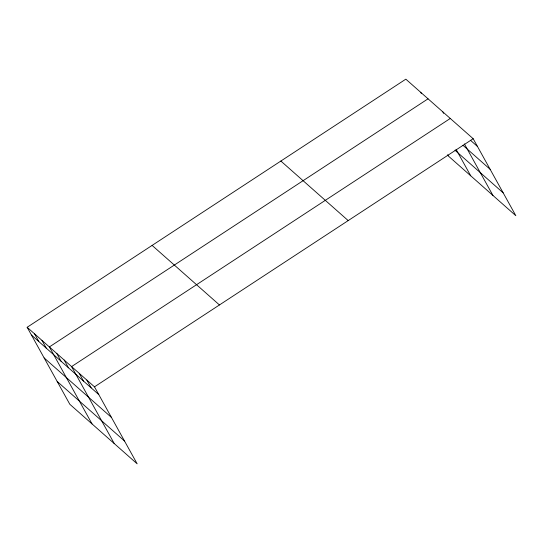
<?xml version="1.0" encoding="UTF-8"?>
<svg xmlns="http://www.w3.org/2000/svg" width="543" height="543" viewBox="0 0 543 543"><rect width="100%" height="100%" fill="white"/><g stroke="black" fill="none" stroke-linecap="round" stroke-linejoin="round"><path stroke-width="0.81" d="M27.15 327.286L94.482 386.833L137.169 463.837L69.83 404.291L27.15 327.286L405.831 79.163L473.17 138.709L515.85 215.714L448.518 156.167L447.697 154.687M428.054 98.812L49.372 346.936L92.052 423.94M450.276 118.462L71.588 366.586L114.274 443.59M94.482 386.833L473.17 138.709M470.428 140.25L477.473 146.481M462.928 145.259L490.139 169.328M454.986 150.241L503.185 192.867M280.867 161.04L348.199 220.594M152.115 245.409L219.447 304.956M31.46 335.058L98.792 394.605M44.119 357.905L111.458 417.452M57.171 381.444L124.503 440.991M464.387 143.922L492.956 195.466M442.864 111.912L443.651 113.324M456.032 149.291L470.733 175.817M420.649 92.262L421.429 93.674M86.853 380.086L91.163 387.858M79.224 373.34L83.527 381.111M64.183 360.036L68.493 367.808M56.777 353.486L61.087 361.258M41.96 340.386L46.27 348.158M34.555 333.836L38.865 341.608"/></g></svg>
